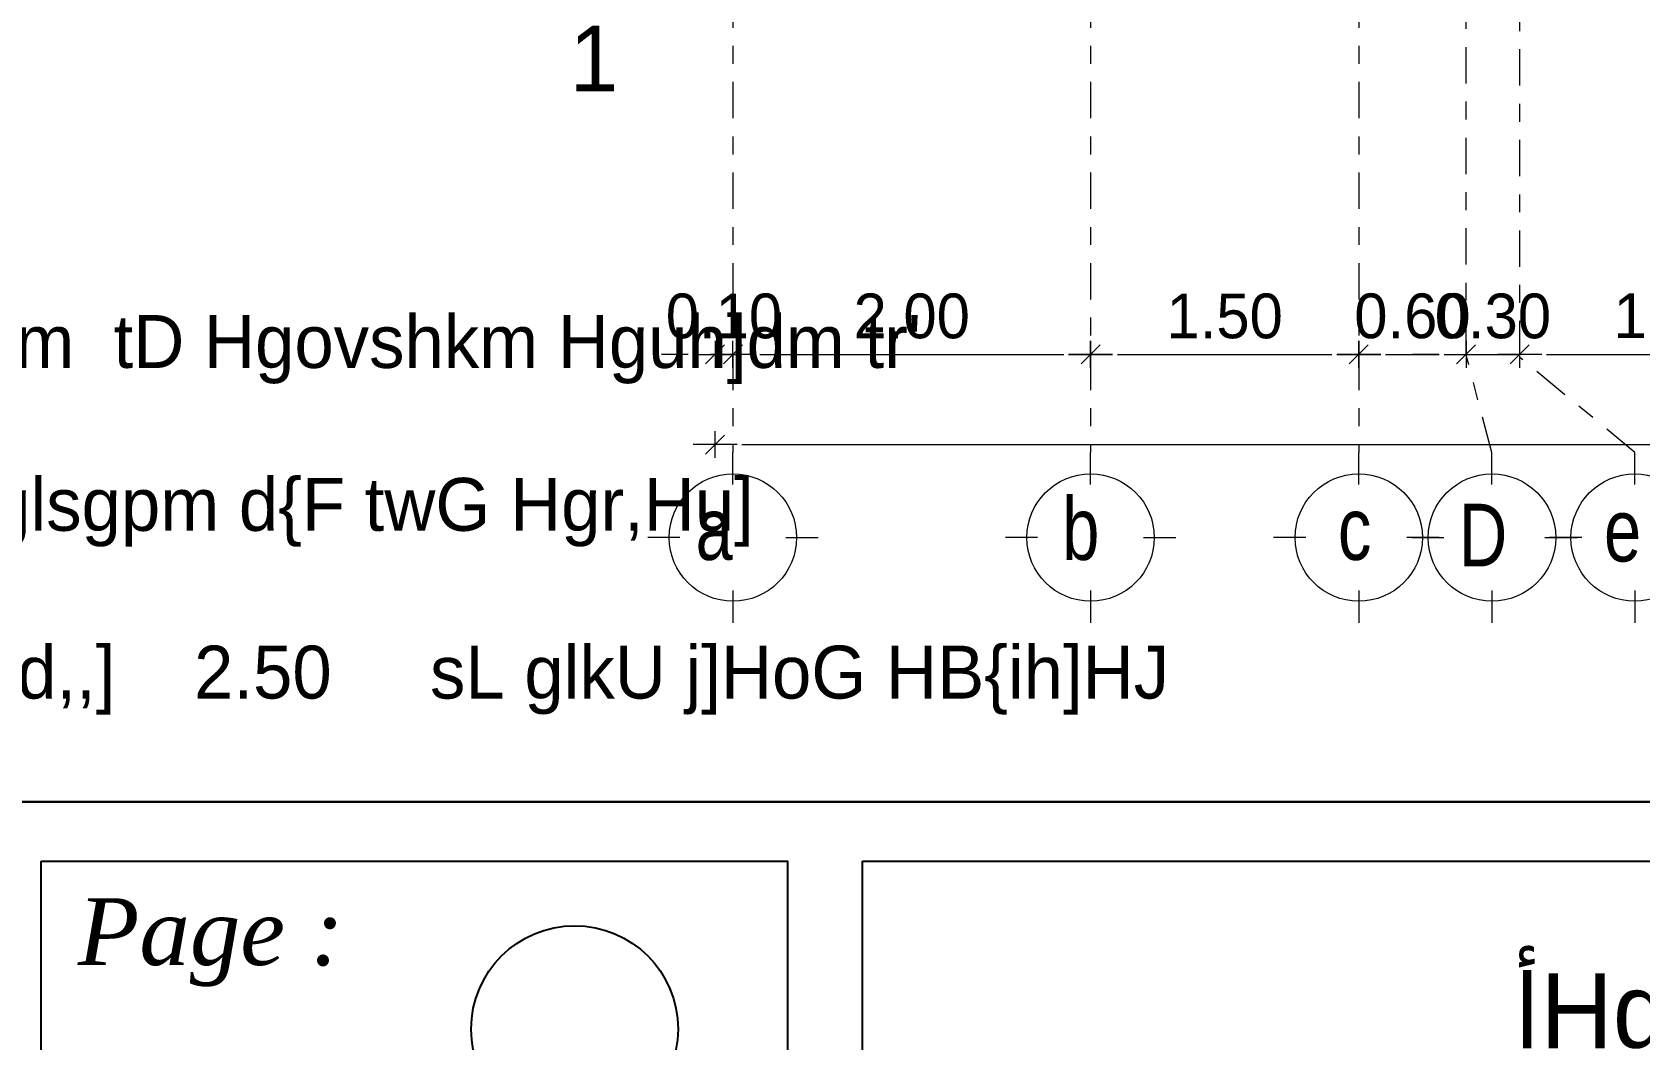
# Model space of a CAD drawing. Header units: inches. Extents: x -1583 to -1389, y -6910 to -6586.
# Drawn here: x -1452.75 to -1443.76, y -6684.29 to -6678.66 of the extents above; entities that cross this region are included whole.
import ezdxf

# ---------------------------------------------------------------- set-up
doc = ezdxf.new("R2010")
doc.units = ezdxf.units.IN
doc.header["$MEASUREMENT"] = 0
doc.linetypes.add('CENTERX2', pattern=[101.6, 63.5, -12.7, 12.7, -12.7])
doc.linetypes.add('DASHDOTX2', pattern=[50.8, 25.4, -12.7, 0, -12.7])
for name, color, linetype in [('Axsis', 8, 'CENTERX2'), ('const.line', 252, 'Continuous'), ('U-r-p', 7, 'Continuous'), ('xyz', 93, 'Continuous')]:
    doc.layers.add(name, color=color, linetype=linetype)
for name, color, linetype, lineweight in [('dime', 240, 'Continuous', 13), ('ejes', 134, 'Continuous', 15), ('F DIM IN', 147, 'Continuous', 5), ('st', 41, 'Continuous', 15), ('wall', 7, 'Continuous', 30)]:
    doc.layers.add(name, color=color, linetype=linetype, lineweight=lineweight)
doc.styles.add('A1', font='xarb.shx')
doc.styles.add('ARIAL', font='arialbd.ttf', dxfattribs={"width": 0.8, "height": 500})
doc.styles.add('AX', font='xarab.shx', dxfattribs={"height": 0.12})
doc.styles.add('SOSA', font='sosa.shx')
doc.styles.get("Standard").update_dxf_attribs({"font": 'sosa.shx'})
doc.dimstyles.new('DIM-50', dxfattribs={"dimtxt": 0.25, "dimasz": 0.15, "dimexe": 0, "dimexo": 0, "dimgap": 0.05, "dimtad": 1, "dimzin": 0, "dimdsep": 46, "dimtxsty": 'SOSA', "dimblk1": 'DIM-TICK', "dimblk2": 'DIM-TICK', "dimsah": 1, "dimcen": 1, "dimse1": 1, "dimse2": 1, "dimclrd": 251, "dimclrt": 4, "dimadec": 0, "dimazin": 0, "dimtfac": 1.5, "dimtix": 1, "dimtmove": 0, "dimatfit": 0, "dimldrblk": 'DIM-TICK', "dimfxl": 1, "dimtolj": 1, "dimtzin": 0, "dimarcsym": 0})

# ---------------------------------------------------------------- blocks, each defined once
blk = doc.blocks.new('kalesh')
at = {"layer": 'const.line'}
blk.add_circle((3954.0153, 565.6459), 0.3522, dxfattribs=at)
at = {"layer": 'xyz', "ltscale": 0.2}
for points in [[(3985.4795, 561.7035), (3985.4795, 566.4195), (3942.5129, 566.4195)], [(3942.5129, 561.6908), (3942.5129, 566.4195), (3983.966, 566.4195)]]:
    blk.add_lwpolyline(points, dxfattribs=at)
for points in [[(3952.1983, 566.2177), (3954.7402, 566.2177), (3954.7402, 565.0741), (3952.1983, 565.0741)], [(3954.9955, 566.2177), (3957.9415, 566.2177), (3957.9415, 565.0741), (3954.9955, 565.0741)]]:
    blk.add_lwpolyline(points, close=True, dxfattribs=at)
at = {"layer": 'wall', "style": 'A1'}
blk.add_text('أHgfhpm ', height=0.25602, dxfattribs=at).set_placement((3957.2145, 565.5802, -0.3507))
at = {"layer": 'wall', "color": 5, "linetype": 'ByBlock', "insert": (3952.323, 566.0916, -0.9751), "char_height": 0.227513, "width": 4.59374, "attachment_point": 1}
blk.add_mtext('{\\fBookman Old Style|b0|i1|c0|p26;\\C7;Page :}', dxfattribs=at)
blk = doc.blocks.new('1215447849')
at = {"layer": 'F DIM IN', "color": 0}
for p, q in [((2873.4101, -5903.6358), (2873.4101, -5903.4558)), ((2873.1138, -5903.9321), (2872.9338, -5903.9321)), ((2873.7063, -5903.9321), (2873.8863, -5903.9321)), ((2873.4101, -5904.2284), (2873.4101, -5904.4084))]:
    blk.add_line(p, q, dxfattribs=at)
blk.add_circle((2873.4101, -5903.9321), 0.3563, dxfattribs=at)
blk = doc.blocks.new('DIM-TICK')
for p, q in [((-0.82, 0), (0.82, 0)), ((-0.354, -0.354), (0.354, 0.354)), ((0, 0.5), (0, -0.5))]:
    blk.add_line(p, q)
blk = doc.blocks.new('*D39')
at = {"layer": 'Defpoints', "color": 0, "transparency": 16777216}
for p in [(-1797.6195, -6629.0948), (-1797.5195, -6629.0948), (-1797.5195, -6631.5469)]:
    blk.add_point(p, dxfattribs=at)
at = {"layer": 'dime', "color": 251, "lineweight": -2, "transparency": 16777216}
for p, q in [((-1797.7695, -6631.5469), (-1797.9195, -6631.5469)), ((-1797.6195, -6631.5469), (-1797.5195, -6631.5469)), ((-1797.3695, -6631.5469), (-1797.2195, -6631.5469))]:
    blk.add_line(p, q, dxfattribs=at)
at = {"layer": 'dime', "color": 251, "lineweight": -2, "transparency": 16777216, "xscale": 0.15, "yscale": 0.15, "zscale": 0.15}
blk.add_blockref('DIM-TICK', (-1797.6195, -6631.5469), dxfattribs=at)
at = {"layer": 'dime', "color": 251, "lineweight": -2, "transparency": 16777216, "xscale": 0.15, "yscale": 0.15, "zscale": 0.15, "rotation": 180}
blk.add_blockref('DIM-TICK', (-1797.5195, -6631.5469), dxfattribs=at)
at = {"layer": 'dime', "color": 4, "transparency": 16777216, "insert": (-1797.5695, -6631.3334), "char_height": 0.25, "attachment_point": 5, "style": 'SOSA'}
blk.add_mtext('\\A1;0.10', dxfattribs=at)
blk = doc.blocks.new('*D40')
at = {"layer": 'Defpoints', "color": 0, "transparency": 16777216}
for p in [(-1797.5195, -6629.0948), (-1795.5195, -6630.3489), (-1795.5195, -6631.5469)]:
    blk.add_point(p, dxfattribs=at)
at = {"layer": 'dime', "color": 251, "lineweight": -2, "transparency": 16777216}
blk.add_line((-1797.3695, -6631.5469), (-1795.6695, -6631.5469), dxfattribs=at)
at = {"layer": 'dime', "color": 251, "lineweight": -2, "transparency": 16777216, "xscale": 0.15, "yscale": 0.15, "zscale": 0.15, "rotation": 180}
blk.add_blockref('DIM-TICK', (-1797.5195, -6631.5469), dxfattribs=at)
at = {"layer": 'dime', "color": 251, "lineweight": -2, "transparency": 16777216, "xscale": 0.15, "yscale": 0.15, "zscale": 0.15}
blk.add_blockref('DIM-TICK', (-1795.5195, -6631.5469), dxfattribs=at)
at = {"layer": 'dime', "color": 4, "transparency": 16777216, "insert": (-1796.5195, -6631.3334), "char_height": 0.25, "attachment_point": 5, "style": 'SOSA'}
blk.add_mtext('\\A1;2.00', dxfattribs=at)
blk = doc.blocks.new('*D41')
at = {"layer": 'Defpoints', "color": 0, "transparency": 16777216}
for p in [(-1795.5195, -6630.3489), (-1794.0195, -6631.1544), (-1794.0195, -6631.5469)]:
    blk.add_point(p, dxfattribs=at)
at = {"layer": 'dime', "color": 251, "lineweight": -2, "transparency": 16777216}
blk.add_line((-1795.3695, -6631.5469), (-1794.1695, -6631.5469), dxfattribs=at)
at = {"layer": 'dime', "color": 251, "lineweight": -2, "transparency": 16777216, "xscale": 0.15, "yscale": 0.15, "zscale": 0.15, "rotation": 180}
blk.add_blockref('DIM-TICK', (-1795.5195, -6631.5469), dxfattribs=at)
at = {"layer": 'dime', "color": 251, "lineweight": -2, "transparency": 16777216, "xscale": 0.15, "yscale": 0.15, "zscale": 0.15}
blk.add_blockref('DIM-TICK', (-1794.0195, -6631.5469), dxfattribs=at)
at = {"layer": 'dime', "color": 4, "transparency": 16777216, "insert": (-1794.7695, -6631.3334), "char_height": 0.25, "attachment_point": 5, "style": 'SOSA'}
blk.add_mtext('\\A1;1.50', dxfattribs=at)
blk = doc.blocks.new('*D42')
at = {"layer": 'Defpoints', "color": 0, "transparency": 16777216}
for p in [(-1793.4195, -6631.0998), (-1794.0195, -6631.1544), (-1793.4195, -6631.5469)]:
    blk.add_point(p, dxfattribs=at)
at = {"layer": 'dime', "color": 251, "lineweight": -2, "transparency": 16777216}
blk.add_line((-1793.8695, -6631.5469), (-1793.5695, -6631.5469), dxfattribs=at)
at = {"layer": 'dime', "color": 251, "lineweight": -2, "transparency": 16777216, "xscale": 0.15, "yscale": 0.15, "zscale": 0.15, "rotation": 180}
blk.add_blockref('DIM-TICK', (-1794.0195, -6631.5469), dxfattribs=at)
at = {"layer": 'dime', "color": 251, "lineweight": -2, "transparency": 16777216, "xscale": 0.15, "yscale": 0.15, "zscale": 0.15}
blk.add_blockref('DIM-TICK', (-1793.4195, -6631.5469), dxfattribs=at)
at = {"layer": 'dime', "color": 4, "transparency": 16777216, "insert": (-1793.7195, -6631.333), "char_height": 0.25, "attachment_point": 5, "style": 'SOSA'}
blk.add_mtext('\\A1;0.60', dxfattribs=at)
blk = doc.blocks.new('*D43')
at = {"layer": 'Defpoints', "color": 0, "transparency": 16777216}
for p in [(-1793.1195, -6630.7243), (-1793.4195, -6631.0998), (-1793.1195, -6631.5469)]:
    blk.add_point(p, dxfattribs=at)
at = {"layer": 'dime', "color": 251, "lineweight": -2, "transparency": 16777216}
for p, q in [((-1793.5695, -6631.5469), (-1793.7195, -6631.5469)), ((-1793.4195, -6631.5469), (-1793.1195, -6631.5469)), ((-1792.9695, -6631.5469), (-1792.8195, -6631.5469))]:
    blk.add_line(p, q, dxfattribs=at)
at = {"layer": 'dime', "color": 251, "lineweight": -2, "transparency": 16777216, "xscale": 0.15, "yscale": 0.15, "zscale": 0.15}
blk.add_blockref('DIM-TICK', (-1793.4195, -6631.5469), dxfattribs=at)
at = {"layer": 'dime', "color": 251, "lineweight": -2, "transparency": 16777216, "xscale": 0.15, "yscale": 0.15, "zscale": 0.15, "rotation": 180}
blk.add_blockref('DIM-TICK', (-1793.1195, -6631.5469), dxfattribs=at)
at = {"layer": 'dime', "color": 4, "transparency": 16777216, "insert": (-1793.2695, -6631.3334), "char_height": 0.25, "attachment_point": 5, "style": 'SOSA'}
blk.add_mtext('\\A1;0.30', dxfattribs=at)
blk = doc.blocks.new('*D44')
at = {"layer": 'Defpoints', "color": 0, "transparency": 16777216}
for p in [(-1793.1195, -6630.7243), (-1791.4195, -6631.0248), (-1791.4195, -6631.5469)]:
    blk.add_point(p, dxfattribs=at)
at = {"layer": 'dime', "color": 251, "lineweight": -2, "transparency": 16777216}
blk.add_line((-1792.9695, -6631.5469), (-1791.5695, -6631.5469), dxfattribs=at)
at = {"layer": 'dime', "color": 251, "lineweight": -2, "transparency": 16777216, "xscale": 0.15, "yscale": 0.15, "zscale": 0.15, "rotation": 180}
blk.add_blockref('DIM-TICK', (-1793.1195, -6631.5469), dxfattribs=at)
at = {"layer": 'dime', "color": 251, "lineweight": -2, "transparency": 16777216, "xscale": 0.15, "yscale": 0.15, "zscale": 0.15}
blk.add_blockref('DIM-TICK', (-1791.4195, -6631.5469), dxfattribs=at)
at = {"layer": 'dime', "color": 4, "transparency": 16777216, "insert": (-1792.2695, -6631.3324), "char_height": 0.25, "attachment_point": 5, "style": 'SOSA'}
blk.add_mtext('\\A1;1.70', dxfattribs=at)
blk = doc.blocks.new('*D51')
at = {"layer": 'Defpoints', "color": 0, "transparency": 16777216}
for p in [(-1797.6195, -6629.0948), (-1781.6195, -6629.0948), (-1781.6195, -6632.051)]:
    blk.add_point(p, dxfattribs=at)
at = {"layer": 'dime', "color": 251, "lineweight": -2, "transparency": 16777216}
blk.add_line((-1797.4695, -6632.051), (-1781.7695, -6632.051), dxfattribs=at)
at = {"layer": 'dime', "color": 251, "lineweight": -2, "transparency": 16777216, "xscale": 0.15, "yscale": 0.15, "zscale": 0.15, "rotation": 180}
blk.add_blockref('DIM-TICK', (-1797.6195, -6632.051), dxfattribs=at)
at = {"layer": 'dime', "color": 251, "lineweight": -2, "transparency": 16777216, "xscale": 0.15, "yscale": 0.15, "zscale": 0.15}
blk.add_blockref('DIM-TICK', (-1781.6195, -6632.051), dxfattribs=at)
at = {"layer": 'dime', "color": 4, "transparency": 16777216, "insert": (-1789.6195, -6631.8372), "char_height": 0.25, "attachment_point": 5, "style": 'SOSA'}
blk.add_mtext('\\A1;16.00', dxfattribs=at)
blk = doc.blocks.new('U-r-p')
at = {"layer": 'U-r-p', "color": 4, "style": 'AX', "flags": 4}
for tag, p, height in [('R', (0.1356, 0.2047), 0.2304), ('1', (-0.3182, -0.04), 0.192)]:
    blk.add_attdef(tag, p, '', height=height, dxfattribs=at)
blk = doc.blocks.new('25698555')
at = {"layer": 'Axsis', "color": 251, "linetype": 'DASHDOTX2', "lineweight": 5, "ltscale": 0.008, "true_color": 0x636466}
for p, q in [((-1797.5195, -6596.0948), (-1797.5195, -6632.0948)), ((-1795.5195, -6596.0948), (-1795.5195, -6632.0948)), ((-1794.0195, -6596.0948), (-1794.0195, -6632.0948))]:
    blk.add_line(p, q, dxfattribs=at)
for points in [[(-1793.2748, -6632.0948), (-1793.4195, -6631.551), (-1793.4195, -6596.6387), (-1793.2748, -6596.0948)], [(-1792.4767, -6632.0948), (-1793.1195, -6631.5633), (-1793.1195, -6596.6264), (-1792.4767, -6596.0948)]]:
    blk.add_lwpolyline(points, dxfattribs=at)
at = {"layer": 'wall', "color": 116, "true_color": 0x136734}
for p in [(-4670.9296, -728.639), (-4668.9296, -728.639), (-4667.4296, -728.639), (-4666.6848, -728.639), (-4665.8867, -728.639)]:
    blk.add_blockref('1215447849', p, dxfattribs=at)
at = {"layer": 'ejes', "color": 116, "ltscale": 0.05, "true_color": 0x136734, "char_height": 0.35, "width": 0.371932, "attachment_point": 1, "style": 'ARIAL'}
for s, insert in [('{\\fBankGothic Md BT|b0|i0|c0|p34;b}', (-1795.6783, -6632.3461)), ('{\\fBankGothic Md BT|b0|i0|c0|p34;D}', (-1793.4595, -6632.382)), ('{\\fBankGothic Md BT|b0|i0|c0|p34;a}', (-1797.7283, -6632.3461)), ('{\\fBankGothic Md BT|b0|i0|c0|p34;c}', (-1794.1364, -6632.3461)), ('{\\fBankGothic Md BT|b0|i0|c0|p34;e}', (-1792.6485, -6632.3547))]:
    blk.add_mtext(s, dxfattribs=dict(at, insert=insert))
at = {"layer": 'dime', "color": 1}
for base, p1, p2, picture, middle in [((-1912.05448, -6625.34514), (-1797.61952, -6629.09484), (-1912.05448, -6622.38894), '*D51', (-1789.61952, -6631.83716)), ((-1797.5195, -6631.5469), (-1797.6195, -6629.0948), (-1797.5195, -6629.0948), '*D39', (-1797.5695, -6631.3334))]:
    dim = blk.add_linear_dim(base=base, p1=p1, p2=p2, dimstyle='DIM-50', dxfattribs=at)
    dim.commit()
    dim.dimension.update_dxf_attribs({"geometry": picture, "text_midpoint": middle})
for base, p1, p2, picture, middle in [((-1795.5195, -6631.5469), (-1797.5195, -6629.0948), (-1795.5195, -6630.3489), '*D40', (-1796.5195, -6631.3334)), ((-1794.0195, -6631.5469), (-1795.5195, -6630.3489), (-1794.0195, -6631.1544), '*D41', (-1794.7695, -6631.3334)), ((-1793.1195, -6631.5469), (-1793.4195, -6631.0998), (-1793.1195, -6630.7243), '*D43', (-1793.2695, -6631.3334)), ((-1791.4195, -6631.5469), (-1793.1195, -6630.7243), (-1791.4195, -6631.0248), '*D44', (-1792.2695, -6631.3324)), ((-1793.4195, -6631.5469), (-1794.0195, -6631.1544), (-1793.4195, -6631.0998), '*D42', (-1793.7195, -6631.333))]:
    dim = blk.add_linear_dim(base=base, p1=p1, p2=p2, dimstyle='DIM-50', override={"dimtmove": 1}, dxfattribs=at)
    dim.commit()
    dim.dimension.update_dxf_attribs({"geometry": picture, "text_midpoint": middle})

msp = doc.modelspace()

# ---------------------------------------------------------------- block references
at = {"xscale": 1.641842369206242, "yscale": 1.641842369206242, "zscale": 1.641842369206242}
msp.add_blockref('kalesh', (-7941.5884, -7612.9363), dxfattribs=at)
at = {"color": 0}
ref = msp.add_blockref('U-r-p', (-1449.3811, -6678.8486), dxfattribs=dict(at, xscale=2.295651420719381, yscale=2.295651420719381, zscale=2.295651420719381))
ref.add_attrib('U', 'U', (-1449.2013, -6678.4961), dxfattribs={"layer": 'st', "color": 0, "height": 0.3673, "style": 'AX', "flags": 4})
ref.add_attrib('1', '1', (-1449.7473, -6678.9919), dxfattribs={"layer": 'st', "color": 0, "height": 0.3673, "style": 'AX', "flags": 4})
at = {"layer": 'dime', "color": 1}
msp.add_blockref('25698555', (348.686, -48.9152), dxfattribs=at)

# ---------------------------------------------------------------- texts
at = {"color": 0, "style": 'AX'}
for s, p in [("ألقHgr,Hu] Hglj]Hogm  tD Hgovshkm Hguh]dm tr'", (-1456.5006, -6680.5378, -0.247)), ('uk] wF Hgovshkm Hglsgpm d{F twG Hgr,Hu]', (-1456.5204, -6681.4486, -0.247)), ('بfhsjo]HL g,P fgd,,]    2.50     sL glkU j]HoG HB{ih]HJ', (-1455.7823, -6682.3866, -0.247))]:
    msp.add_text(s, height=0.295825, dxfattribs=at).set_placement(p)

doc.saveas('drawing.dxf')
